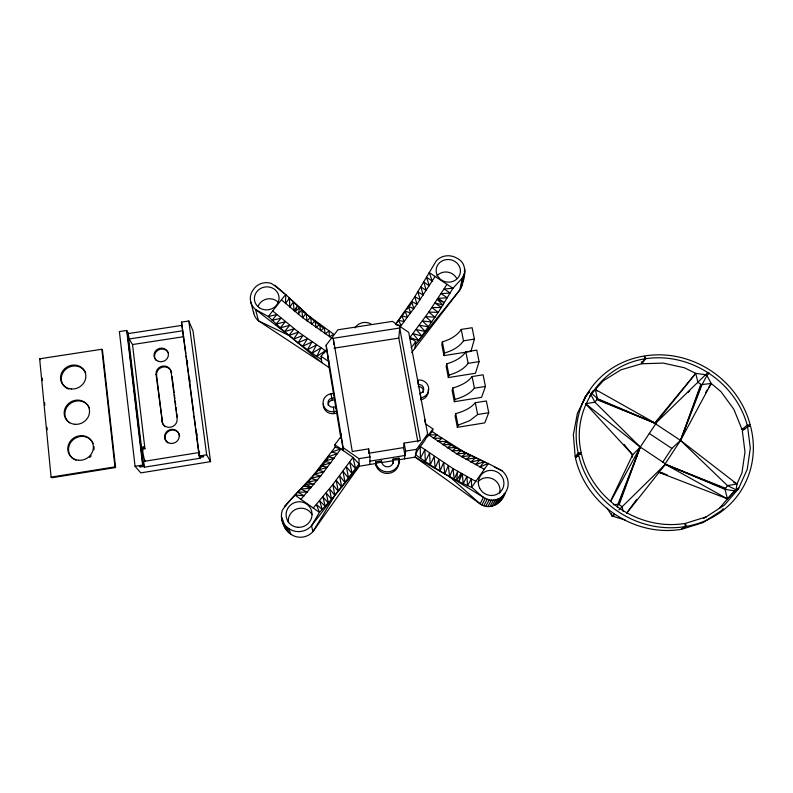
<?xml version="1.0" encoding="UTF-8"?>
<svg xmlns="http://www.w3.org/2000/svg" width="793" height="793" viewBox="0 0 793 793"><rect width="100%" height="100%" fill="white"/><g stroke="black" fill="none" stroke-linecap="round" stroke-linejoin="round"><path stroke-width="1.19" d="M368.576 452.169L368.626 448.858L352.27 451.504L333.278 338.294L399.702 328.015L420.419 440.482L404.172 443.109L403.548 447.599L404.965 455.469L369.915 461.169M445.795 441.8C463.647 453.259 483.671 460.346 502.009 470.774A16.812 16.247 28.2 0 1 505.369 492.671C502.97 496.933 498.371 499.739 493.514 500.086C484.216 500.968 478.209 492.255 471.607 487.338C451.594 479.012 433.147 467.335 415.562 454.756C418.179 447.044 425.801 441.83 427.645 433.999L408.712 332.356L392.416 321.383L337.937 329.799L326.161 345.173L343.151 447.639L358.991 458.671L359.13 466.244L312.987 531.568A16.524 16.177 -25.8 0 1 290.862 534.224C283.547 529.228 279.582 518.681 282.308 510.186C295.848 491.551 314.702 476.92 328.193 457.997M369.845 464.5L370.004 456.887L368.626 448.858M375.545 463.578L375.614 461.913L381.463 460.961L381.651 462.002A5.928 5.779 4.9 0 0 388.501 466.77A5.928 5.779 4.9 0 0 393.338 460.109L393.159 459.058L398.998 458.116L399.038 461.239A11.865 11.558 4.9 0 1 375.793 465.015L375.545 463.578L359.13 466.244L331.573 499.283L319.44 512.407L311.5 525.769L312.987 531.568L334.864 495.417L359.09 463.935L352.984 457.363L334.864 444.734L341.02 436.457L343.379 450.672L343.151 447.639M375.793 465.015L375.614 461.913M381.463 460.961L381.364 462.626L392.981 460.743L393.159 459.058M417.871 441.909L398.81 338.096L399.702 328.015M393.219 463.271A5.898 5.749 4.9 0 0 393.159 461.774L393.338 460.109L399.256 459.563A11.935 11.627 4.9 0 1 375.872 463.36L381.651 462.002M411.686 352.488L459.762 290.05L461.486 286.828L462.15 281.446M461.972 285.074C465.293 276.608 467.543 263.445 457.452 258.518A15.9 14.76 8.9 0 0 436.319 260.788L414.798 296.721L395.876 323.881M399.038 461.239L398.998 458.116M414.927 348.117L415.79 341.585L409.862 337.58L428.765 312.095L447.004 284.33M658.924 472.38L727.468 498.876L736.142 489.816L736.935 483.998L741.921 472.975L744.984 452.06L742.337 430.807L750.158 424.78A90.055 83.572 34.3 0 0 644.927 355.918L645.611 358.723L641.805 363.759L663.166 363.095L684.369 367.764L695.719 373.364L705.73 374.752L706.93 375.525L711.192 383.455L720.936 391.623L733.882 409.327L741.98 429.459L744.865 428.983M404.46 458.869L405.61 451.108L404.172 443.109M421.024 397.789A9.377 8.971 8.8 0 0 428.597 387.47A9.377 8.971 8.8 0 0 417.723 380.075L418.288 384.526L419.507 384.486A4.689 4.49 8.7 0 1 421.113 393.05L419.943 393.397L421.024 397.789L420.686 399.821A9.318 8.921 8.8 0 0 428.2 389.532M427.645 433.999L416.563 449.324L415.116 457.135L480.112 503.862C489.777 511.009 502.415 503.119 505.369 492.671M617.38 507.47L618.064 503.922L640.268 447.044L655.93 423.541L595.355 389.462L591.469 393.1L589.566 396.312M424.562 421.955L424.998 419.755M442.345 341.882L441.81 344.539L443.961 355.621L470.943 351.378L474.402 339.107L472.103 327.727L461.229 329.422C456.996 335.964 449.611 339.701 442.345 341.882L444.506 353.034L443.961 355.621M464.648 272.891L462.369 277.996L459.762 290.05L415.354 344.876M464.331 271.414L464.817 269.184M426.971 437.161L432.344 431.561L432.919 428.924L425.306 423.71M460.743 288.493L463.39 276.4M461.486 286.828L464.876 271.047M446.737 363.838L446.172 366.356L448.342 377.557L475.463 373.265L479.081 361.628L476.762 350.129L465.828 351.844C461.397 358.198 453.973 361.697 446.737 363.838L448.927 375.119L448.342 377.557M452.734 388.015L452.129 390.374L454.33 401.704L481.589 397.352L485.435 386.439L483.086 374.802L472.093 376.546C467.404 382.672 459.96 385.923 452.734 388.015L454.954 399.424L454.33 401.704M455.747 413.649L455.113 415.849L457.333 427.318L484.761 422.887L488.736 412.747L486.357 400.961L475.294 402.735C470.388 408.613 462.934 411.607 455.747 413.649L457.987 425.197L457.333 427.318M695.719 373.364L655.246 423.66L680.543 440.422L736.935 483.998L727.429 485.603L725.03 489.37L727.468 498.876L664.97 464.113L680.543 440.422L700.834 384.288L697.969 382.414L695.719 373.364L654.284 423.561M623.179 511.445L622.069 506.638L619.145 504.655L640.268 447.044L594.938 402.22L590.706 394.2L593.035 390.761M662.581 462.468L671.82 448.422L680.543 440.422L701.379 384.645L700.834 384.288M619.145 504.655L618.59 504.279L640.268 447.044L585.561 403.706L594.938 402.22L597.416 398.601L595.355 389.462L597.268 391.008M736.142 489.816L727.429 485.603L680.543 440.422L701.894 384.982L706.93 375.525L709.289 373.087M449.581 476.603L453.011 468.584L420.26 446.459L420.419 458.215L424.86 449.839L425.306 461.585L429.509 453.16L430.212 464.857L434.187 456.411L435.119 468.009L438.886 459.583L439.996 471.022L443.604 462.676L444.823 473.897L448.313 465.679L449.581 476.603L480.112 503.862L483.452 497.32L449.581 476.603L415.116 457.135L398.78 459.791M581.923 404.291L585.254 396.817L589.368 391.613M324.416 352.925L326.557 349.198L326.161 345.173M610.57 501.117L632.645 454.875L640.268 447.044L665.664 463.994L626.589 513.349M586.959 394.23L577.383 413.371L573.349 434.723L575.212 456.847L578.156 456.362M481.886 504.923L485.286 498.41M483.799 505.736L487.249 499.243M680.543 440.422L711.192 383.455L701.379 384.645M485.792 506.281L489.301 499.808M610.828 501.186L640.268 447.044M487.834 506.558L491.402 500.086M489.886 506.549L493.514 500.086M491.918 506.261L495.595 499.788M493.87 505.706L497.617 499.213M495.724 504.873L499.521 498.361M497.439 503.803L501.285 497.261M498.975 502.504L502.861 495.932M500.056 501.295L503.971 494.683M705.473 392.892L707.386 389.74M708.655 387.648L711.192 383.455M435.139 276.47L416.979 304.215L399.91 327.231M461.229 329.422L463.499 340.812C459.167 347.265 451.752 350.873 444.506 353.034M308.536 481.401L335.122 447.222L334.864 444.734M335.122 447.222L340.891 448.937L320.709 475.998L300.953 499.312M484.315 469.287L456.728 453.874L428.726 434.772L432.919 428.924M627.957 511.267L636.759 499.303M479.081 361.628L468.118 363.353C463.578 369.617 456.144 372.988 448.927 375.119M411.23 339.404L409.862 337.58L418.645 340.544L438.271 312.383L452.952 288.275L462.369 277.996M411.18 347.79L415.79 341.585M575.212 456.847L578.176 453.001A90.055 83.592 34.2 0 1 644.243 356.027L644.917 358.832L641.121 363.868L620.978 369.825L603.364 380.729L593.025 392.01M395.628 324.159L405.322 311.431M406.809 309.478L411.289 303.6M333.595 393.378L334.339 397.828L331.989 398.195A4.718 4.53 -4.9 0 0 328.064 403.409A4.718 4.53 -4.9 0 0 333.466 407.136L335.816 406.769L336.559 411.24L333.942 411.656A9.437 9.05 -4.9 0 1 323.147 404.202A9.437 9.05 -4.9 0 1 330.998 393.784L333.595 393.378L333.784 395.429L329.194 367.714L321.829 362.659L321.096 356.325L325.398 350.724L298.515 332.178L272.683 310.945M313.265 508.035L332.852 484.533L338.234 491.353L336.222 480.191L341.654 487.11L339.602 475.76L345.114 482.709L342.972 471.25L348.603 478.169L346.333 466.671L352.112 473.52L349.673 462.041L355.611 468.762L352.984 457.363L332.852 484.533L334.864 495.417L311.5 525.769A17.01 16.623 -24.6 0 1 288.721 528.495L285.411 525.878L282.13 520.535M253.433 311.451A15.691 14.661 -8.4 0 0 258.508 320.868L288.939 335.429L294.064 328.778L284.528 331.672L268.302 316.516L255.574 309.518A16.128 15.027 -8.2 0 1 253.552 289.356C257.259 283.676 264.921 281.247 271.285 283.448C290.763 296.255 305.315 315.693 324.704 328.946M578.494 454.399L575.52 458.225C585.958 504.467 634.132 537.03 680.929 529.397L685.449 526.532L684.716 523.489C638.93 530.943 591.776 499.134 581.477 453.913L578.494 454.399A90.095 83.632 34.4 0 0 685.449 526.532M579.663 454.439L581.17 452.516C571.287 409.208 600.995 365.514 644.917 358.832M288.622 297.633L306.098 313.364L302.688 317.696L281.416 299.853M485.435 386.439L474.412 388.193C469.625 394.21 462.16 397.343 454.954 399.424M585.254 396.817L589.645 391.593M719.548 508.125L732.058 493.533M723.246 508.591L721.67 510.444L703.163 522.557L681.643 529.278L686.173 526.403A90.105 83.622 34.4 0 0 750.525 426.158L747.591 426.644L750.307 448.164L747.234 469.357L738.481 488.756L724.594 504.963L703.669 518.503M488.736 412.747L477.644 414.531L469.734 420.667L457.987 425.197M284.36 506.469L294.223 495.932M295.858 494.168L310.658 478.367L320.709 475.998L314.078 474.363L324.099 471.676L317.547 470.18L327.489 467.265L321.056 465.838L330.869 462.775L324.585 461.348L334.24 458.215L328.114 456.738L337.58 453.596L331.633 452.02L340.891 448.937M708.08 372.304L655.246 423.66M618.936 509.859L665.664 463.994M687.937 392.515L689.712 390.79M607.2 508.283L612.117 516.035L614.089 514.33M741.98 429.459L747.234 425.266L750.158 424.78M485.792 462.716L466.343 453.041L461.427 456.748L471.032 455.499L466.106 459.504L475.612 457.769L470.745 462.15L480.072 459.831L475.334 464.668L484.384 461.685L479.864 467.047L488.518 463.3L471.607 487.338L471.409 479.022L453.011 468.584L454.25 479.15L457.68 471.369L456.57 480.34L461.169 473.381L458.81 481.5L462.309 474.045L463.241 483.661L466.899 476.603L467.513 485.613L471.409 479.022L475.859 481.301M325.398 350.724L316.784 356.424L298.029 342.774L284.528 331.672L289.663 325.308L280.246 327.896L285.311 321.78L276.103 324.089L281.019 318.211L272.108 320.303L276.807 314.593L268.302 316.516L285.767 294.332L285.52 303.511L289.504 298.148L289.703 307.129L293.43 301.974L293.965 310.707L297.514 305.801L295.046 311.58L299.595 307.674L298.297 314.236L301.746 309.607L302.688 317.696L332.178 338.423M734.417 490.936L738.769 488.121M732.821 492.641L738.025 489.281M288.939 335.429L321.829 362.659L258.508 320.868L255.574 309.518L288.939 335.429L298.515 332.178L293.44 339.136L302.985 335.508L298.029 342.774L307.476 338.75L302.678 346.343L311.976 341.902L307.367 349.812L316.466 344.955L312.065 353.182L320.947 347.899L316.784 356.424L321.472 359.526M706.494 516.798L685.43 523.37L686.173 526.403M613.267 504.725L618.59 504.279M578.176 453.001L581.17 452.516M200.46 458.176L199.995 457.402L203.722 456.798L203.216 455.935L199.469 456.53L199.152 456.005L181.508 322.107L188.793 320.996L193.016 330.859L210.571 461.645L140.777 472.886L135.058 466.294L119.376 331.583L126.711 330.463L127.148 331.216L143.057 465.59L139.281 466.205L139.994 467.037L143.751 466.433L144.385 467.186L200.46 458.176L200.153 455.876M368.557 453.269L403.548 447.599M358.991 458.671L370.004 456.887M405.61 451.108L416.563 449.324M323.336 403.825A9.377 9.001 -5 0 0 334.131 413.609L336.728 413.193L336.559 411.24M142.839 449.056L144.941 448.719L132.52 344.549L129.18 338.968L127.881 332.445L143.751 466.433M199.697 452.436L143.702 461.417L144.385 467.186M51.079 477.118L114.965 466.869L115.59 467.533L51.852 477.753L51.079 477.118L39.65 358.793L101.821 349.257L102.466 350.179L115.59 467.533M135.058 466.294L142.621 465.085L143.057 465.59M199.152 456.005L206.656 454.795L210.571 461.645M328.282 405.401A4.689 4.5 -4.9 0 1 332.188 400.227L334.517 399.85L334.339 397.828M463.499 340.812L474.402 339.107M334.051 348.167L398.81 338.096M128.535 333.546L181.706 325.417M129.18 338.968L182.41 330.82M132.52 344.549L183.748 336.688M466.343 453.041L456.728 453.874L461.566 450.404L468.266 454.558M418.228 386.617L419.18 386.587A4.669 4.461 8.8 0 1 423.165 392.604M645.611 358.723C690.039 351.953 735.577 381.909 747.234 425.266M611.304 513.695L612.117 516.035L614.555 516.074M428.726 434.772L437.181 434.99L461.566 450.404L452.02 450.9L456.728 447.599L447.311 447.827L451.851 444.645L442.623 444.675L446.955 441.542L437.944 441.433L442.058 438.321L433.315 438.132L437.181 434.99L432.344 431.561M396.401 324.942L401.169 325.645L398.532 320.332L404.321 321.561L401.853 315.773L407.493 317.359L405.154 311.114L410.665 313.066L408.425 306.376L413.827 308.675L411.646 301.568L416.979 304.215L414.798 296.721L420.112 299.685L417.891 291.844L423.204 295.105L420.885 286.967L426.267 290.476L423.789 282.12L429.281 285.827L426.575 277.302L432.244 281.148L429.231 272.544L452.952 288.275L444.09 289.009L450.226 293.004L441.106 293.688L447.381 297.801L438.083 298.346L444.437 302.648L437.32 299.486L442.94 305.037L435.01 302.976L441.394 307.515L431.898 307.565L438.271 312.383L428.765 312.095L435.079 317.24L425.613 316.576L431.848 322.057L422.451 320.967L428.567 326.815L419.289 325.279L425.266 331.504L416.127 329.491L421.955 336.083L412.984 333.595L418.645 340.544M735.408 490.976L725.03 489.37L664.97 464.113L725.674 488.359M663.682 473.451L658.983 472.152L667.2 474.848M310.658 478.367L317.339 480.211L307.297 482.164L313.978 484.305L305.622 483.978L311.48 487.289L304.016 485.742L310.658 488.28L300.825 489.073L307.367 492.106L297.762 492.156L304.135 495.794L294.808 494.961L319.44 512.407L316.417 504.477L322.285 509.512L319.619 500.76L325.269 506.35L322.87 496.904L328.371 502.931L326.171 492.899L331.573 499.283L329.501 488.775L334.864 495.417M612.117 516.035L625.142 519.98M596.752 399.573L655.93 423.541L597.416 398.601L591.469 393.1M664.97 464.113L725.347 488.875M597.099 399.077L655.93 423.541M494.445 467.008L502.009 470.774M733.684 482.213L736.935 483.998M302.886 311.56L333.754 334.269L329.501 336.738L329.055 331.068L325.031 333.823L324.377 327.727L320.55 330.78L319.718 324.268L316.06 327.648L315.099 320.719L311.58 324.416L310.559 317.081L307.119 321.096L306.098 313.364M649.298 433.454L671.82 448.422M321.096 356.325L328.589 361.459L326.557 349.198M274.824 285.202L284.023 293.489M585.561 403.706L632.645 454.875L631.922 457.204L632.645 454.875L624.101 444.407M39.65 358.793L40.443 359.705M144.941 448.719L143.454 446.796A7.415 1.12 80.9 0 0 142.918 452.179A7.415 1.12 80.9 0 0 145.149 461.03M162.367 421.935L156.568 375.218A7.633 7.127 -20.4 0 1 163.189 366.971A7.633 7.127 -20.4 0 1 171.605 372.879L171.139 372.006A7.652 7.137 -20.4 0 0 162.704 366.088A7.652 7.137 -20.4 0 0 156.062 374.355L162.367 421.935A7.732 7.276 -23.8 0 0 165.231 426.723M156.062 374.355L156.568 375.218M181.508 322.107L185.889 353.519M285.262 528.356L281.584 518.503M284.063 524.252L286.332 530.101M281.317 516.412L283.666 522.468M285.411 525.878L287.641 531.687M286.669 527.038L288.87 532.807M288.721 528.495L290.862 534.224M250.667 301.697L253.73 313.235M641.359 361.915L641.805 363.759M330.998 393.784L332.188 400.227M472.093 376.546L474.412 388.193M465.828 351.844L468.118 363.353M475.294 402.735L477.644 414.531M392.981 460.743L393.159 461.774M334.517 399.85L335.994 408.742M336.728 413.193L340.643 436.794M188.793 320.996L206.656 454.795M187.247 360.805L187.574 363.244M189.666 379.143L189.993 381.592M196.763 432.948L197.09 435.387M199.182 451.286L199.509 453.735M186.216 355.978L188.318 371.917M188.645 374.375L193.809 413.609M194.136 416.067L195.425 425.871M195.752 428.329L199.469 456.53M172.071 376.566L174.113 392.525M174.43 394.983L174.896 398.661M175.213 401.119L175.679 404.807M175.996 407.255L176.472 410.943M176.78 413.401L177.255 417.078M171.139 372.006L177.107 418.763A7.752 7.286 -23.8 0 1 170.406 427.249A7.752 7.286 -23.8 0 1 161.871 421.182M126.711 330.463L142.621 465.085M101.821 349.257L114.965 466.869M333.466 407.136L334.131 413.609M328.213 357.564L329.194 367.714M42.227 378.142L42.465 380.61M44.606 402.745L44.844 405.203M46.985 427.338L47.223 429.796M333.278 338.294L333.764 344.459M340.772 433.285L341.178 438.479M354.986 327.925A11.588 10.943 1 0 1 371.243 324.119M503.763 493.999A16.336 15.82 28.9 0 1 501.414 499.332M477.941 481.906A12.519 12.123 28.9 0 1 499.659 493.097M258.221 305.979A12.024 11.231 -8.4 0 1 278.779 302.847M436.933 275.805A11.855 11.043 9 0 1 456.718 278.472M288.424 522.676A12.658 12.391 -25.7 0 1 311.956 514.488M167.838 442.881A7.424 7.008 -25.2 0 1 168.77 431.114A7.424 7.008 -25.2 0 1 179.674 435.952M155.924 360.161A7.266 6.76 -19.3 0 1 158.194 350.06A7.266 6.76 -19.3 0 1 168.403 353.024M68.664 389.085A12.807 11.756 -25.2 0 1 65.254 369.736A12.807 11.756 -25.2 0 1 85.703 372.938M69.506 422.828A12.876 11.885 -27.6 0 1 70.161 403.647A12.876 11.885 -27.6 0 1 89.401 407.969M93.98 446.628A13.005 12.064 -30.3 0 1 93.891 449.839M91.175 455.816A13.005 12.064 -30.3 0 1 89.619 457.462M76.009 460.208A13.005 12.064 -30.3 0 1 72.52 440.293A13.005 12.064 -30.3 0 1 93.217 443.565M479.676 488.171A12.876 12.45 28.2 0 0 501.771 490.203A12.876 12.45 28.2 0 0 491.977 470.447A12.876 12.45 28.2 0 0 479.676 488.171M439.064 278.006A12.182 11.31 8.9 0 0 459.762 274.804A12.182 11.31 8.9 0 0 446.033 259.638A12.182 11.31 8.9 0 0 439.064 278.006M259.361 307.753A12.361 11.508 -8.2 0 0 278.987 299.486A12.361 11.508 -8.2 0 0 261.859 287.869A12.361 11.508 -8.2 0 0 259.361 307.753M297.633 527.276A13.025 12.738 -24.4 0 0 310.945 509.205A13.025 12.738 -24.4 0 0 288.593 507.153A13.025 12.738 -24.4 0 0 297.633 527.276M158.372 361.33A7.286 6.77 -19.3 0 0 168.403 353.817A7.286 6.77 -19.3 0 0 156.885 349.663A7.286 6.77 -19.3 0 0 158.372 361.33M170.872 443.465A7.444 7.018 -25.2 0 0 178.742 433.454A7.444 7.018 -25.2 0 0 166.104 432.274A7.444 7.018 -25.2 0 0 170.872 443.465M78.527 460.267A13.045 12.093 -30.2 0 0 92.543 442.851A13.045 12.093 -30.2 0 0 70.636 440.839A13.045 12.093 -30.2 0 0 78.527 460.267M74.81 424.295A12.906 11.915 -27.5 0 0 88.717 407.176A12.906 11.915 -27.5 0 0 67.008 405.183A12.906 11.915 -27.5 0 0 74.81 424.295M71.142 388.966A12.837 11.786 -25.2 0 0 85.02 372.066A12.837 11.786 -25.2 0 0 63.381 370.083A12.837 11.786 -25.2 0 0 71.142 388.966"/></g></svg>
